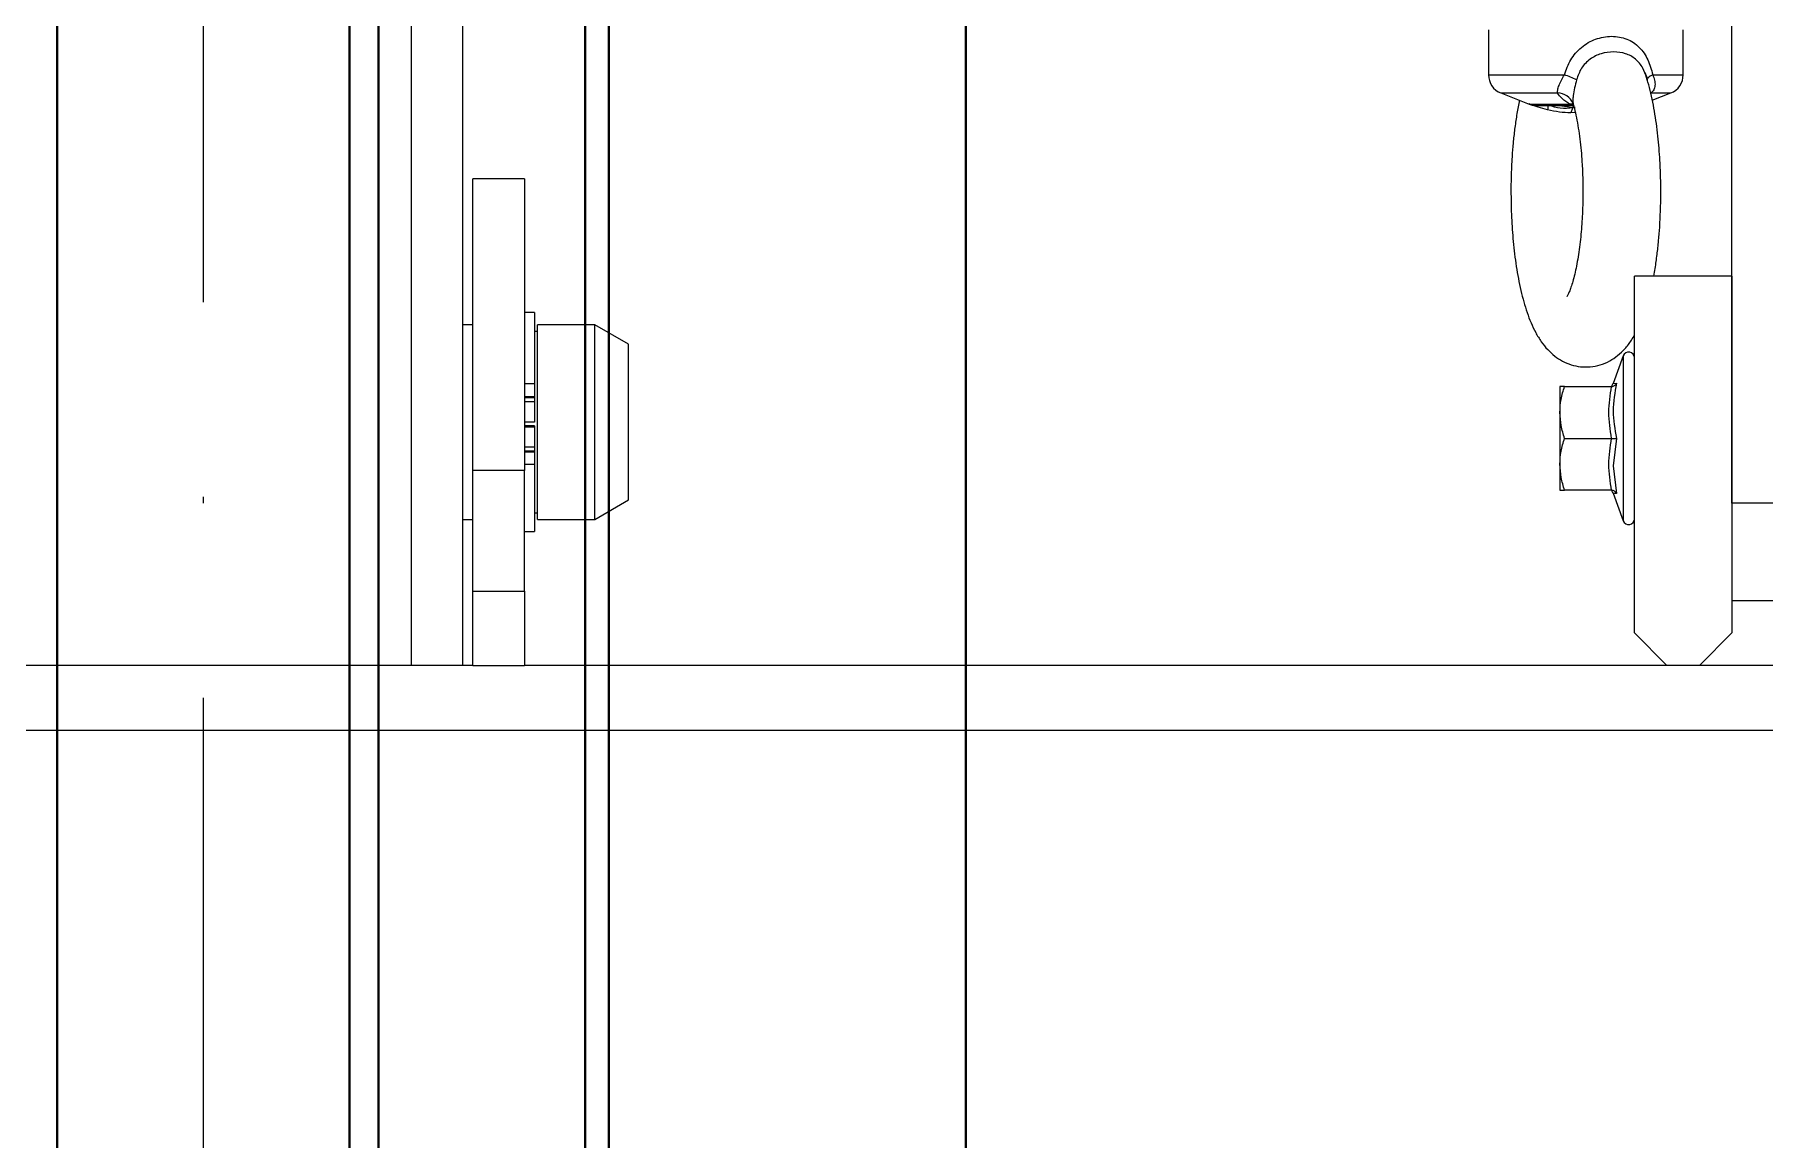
# Model space of a CAD drawing. Header units: centimetres. Extents: x 470464 to 524273, y 49611 to 59074.
# Drawn here: x 488040.35 to 488067, y 53008.26 to 53025.29 of the extents above; entities that cross this region are included whole.
import ezdxf

# ---------------------------------------------------------------- set-up
doc = ezdxf.new("R2010")
doc.units = ezdxf.units.CM
doc.header["$MEASUREMENT"] = 0
doc.linetypes.add('1244_Aselsan_MIUM_3000$0$ACAD_ISO10W100', pattern=[18, 12, -3, 0, -3])
doc.layers.add('S-COLS-CONC', color=4, linetype='Continuous', lineweight=40)
doc.layers.add('vinç', color=7, linetype='Continuous')

# ---------------------------------------------------------------- blocks, each defined once
blk = doc.blocks.new('ytrbnjytrbtrbrervrer')
at = {"color": 2, "linetype": 'Continuous', "lineweight": 25}
for p, q in [((429377.111, 71709.841), (429377.111, 71808.141)), ((429376.111, 71782.091), (429376.111, 71737.041)), ((429373.611, 71738.541), (429373.611, 71737.541)), ((429375.111, 71737.541), (429375.111, 71738.541)), ((429373.611, 71737.541), (429346.111, 71737.541)), ((429370.111, 71737.541), (429370.111, 71736.041)), ((429370.111, 71737.541), (429375.611, 71737.541)), ((429375.611, 71737.541), (429376.111, 71737.041)), ((429376.111, 71737.041), (429376.111, 71736.541)), ((429367.007, 71736.791), (429366.311, 71736.791)), ((429367.007, 71736.322), (429367.007, 71736.791)), ((429367.286, 71736.296), (429367.286, 71736.601)), ((429367.399, 71736.315), (429367.286, 71736.601)), ((429376.111, 71736.541), (429375.611, 71736.041)), ((429376.111, 71736.541), (429376.111, 71718.941)), ((429375.611, 71736.041), (429370.111, 71736.041)), ((429371.34, 71735.867), (429373.882, 71735.867)), ((429371.34, 71735.867), (429371.766, 71735.712)), ((429371.765, 71735.712), (429371.762, 71735.761)), ((429371.811, 71734.963), (429371.811, 71735.688)), ((429372.611, 71735.761), (429373.034, 71735.712)), ((429372.611, 71734.963), (429372.611, 71735.688)), ((429373.034, 71735.712), (429373.46, 71735.761)), ((429373.411, 71735.688), (429373.411, 71734.963)), ((429373.456, 71735.712), (429373.882, 71735.867)), ((429367.007, 71733.791), (429367.007, 71734.96)), ((429367.42, 71735.081), (429367.442, 71735.094)), ((429367.459, 71734.42), (429367.459, 71735.048)), ((429367.48, 71735.091), (429367.477, 71735.082)), ((429367.479, 71735.083), (429367.479, 71735.101)), ((429367.48, 71734.53), (429367.48, 71735.089)), ((429367.517, 71735.091), (429367.489, 71735.105)), ((429367.512, 71735.124), (429367.517, 71735.091)), ((429367.588, 71735.129), (429367.593, 71735.06)), ((429371.811, 71734.891), (429372.211, 71734.891)), ((429372.211, 71734.891), (429373.011, 71734.891)), ((429373.011, 71734.891), (429373.411, 71734.891)), ((429367.286, 71733.981), (429367.286, 71734.855)), ((429367.286, 71733.981), (429367.459, 71734.42)), ((429367.469, 71734.439), (429367.455, 71734.411)), ((429366.311, 71733.791), (429367.007, 71733.791)), ((429371.161, 71720.541), (429370.861, 71720.022)), ((429373.561, 71720.541), (429371.161, 71720.541)), ((429373.861, 71720.022), (429373.561, 71720.541)), ((429370.861, 71720.022), (429370.861, 71719.141)), ((429373.861, 71720.022), (429370.861, 71720.022)), ((429373.861, 71719.141), (429373.861, 71720.022)), ((429368.611, 71718.941), (429368.611, 71718.141)), ((429368.611, 71718.941), (429373.108, 71718.941)), ((429370.67, 71719.091), (429370.67, 71718.941)), ((429370.67, 71719.091), (429371.764, 71719.091)), ((429373.861, 71719.141), (429370.861, 71719.141)), ((429370.961, 71719.141), (429370.961, 71719.091)), ((429371.764, 71718.941), (429371.764, 71719.091)), ((429371.764, 71719.091), (429371.971, 71719.091)), ((429371.971, 71719.091), (429371.971, 71718.941)), ((429371.971, 71719.091), (429371.986, 71719.091)), ((429371.986, 71719.091), (429371.986, 71718.941)), ((429371.986, 71719.091), (429372.048, 71719.091)), ((429372.048, 71719.091), (429372.048, 71718.941)), ((429372.048, 71719.091), (429372.361, 71719.091)), ((429372.361, 71719.091), (429372.361, 71718.941)), ((429372.417, 71719.091), (429372.417, 71718.941)), ((429372.417, 71719.091), (429372.436, 71719.091)), ((429372.436, 71719.091), (429372.436, 71718.941)), ((429372.436, 71719.091), (429372.748, 71719.091)), ((429372.748, 71719.091), (429372.748, 71718.941)), ((429372.748, 71719.091), (429372.808, 71719.091)), ((429372.808, 71719.091), (429372.808, 71718.941)), ((429372.808, 71719.091), (429372.818, 71719.091)), ((429372.818, 71718.941), (429372.818, 71719.091)), ((429372.818, 71719.091), (429373.015, 71719.091)), ((429373.015, 71719.091), (429373.015, 71718.941)), ((429373.015, 71719.091), (429374.048, 71719.091)), ((429373.108, 71718.941), (429373.108, 71718.141)), ((429374.965, 71718.941), (429373.108, 71718.941)), ((429373.761, 71719.091), (429373.761, 71719.141)), ((429374.048, 71718.941), (429374.048, 71719.091)), ((429374.965, 71718.141), (429374.965, 71718.941)), ((429374.965, 71718.941), (429376.111, 71718.941)), ((429376.111, 71718.141), (429376.111, 71718.941)), ((429373.108, 71718.141), (429368.611, 71718.141)), ((429370.861, 71718.141), (429370.861, 71717.991)), ((429374.965, 71718.141), (429373.108, 71718.141)), ((429373.861, 71717.991), (429373.861, 71718.141)), ((429376.111, 71718.141), (429374.965, 71718.141)), ((429376.111, 71718.141), (429376.111, 71709.841)), ((429376.111, 71717.991), (429327.611, 71717.991)), ((429327.611, 71717.191), (429376.111, 71717.191))]:
    blk.add_line(p, q, dxfattribs=at)
at = {"color": 2, "linetype": 'Continuous', "lineweight": 25, "flags": 128}
blk.add_lwpolyline([(429367.007, 71736.322), (429367.018, 71736.3), (429367.028, 71736.282), (429367.039, 71736.266), (429367.049, 71736.254), (429367.058, 71736.245), (429367.067, 71736.239), (429367.075, 71736.236), (429367.083, 71736.238)], dxfattribs=at)
at = {"color": 2, "linetype": 'Continuous', "lineweight": 25}
for centre, radius, start, end in [((429367.007, 71736.491), 0.3, 21.5221, 90), ((429371.371, 71735.951), 0.09, 90, 250), ((429373.851, 71735.951), 0.09, 290, 90), ((429368.834, 71734.333), 1.932, 155.0292, 161.0583), ((429367.556, 71734.847), 0.27, 114.0367, 178.3312), ((429367.18, 71734.53), 0.3, 338.4779, 0), ((429367.007, 71734.091), 0.3, 270, 338.4779)]:
    blk.add_arc(centre, radius, start, end, dxfattribs=at)
for points, knots in [([(429366.411, 71735.687), (429366.42, 71735.768), (429366.437, 71735.929), (429366.573, 71736.122), (429366.767, 71736.257), (429366.927, 71736.3), (429367.007, 71736.322)], [0, 0, 0, 0, 0.249505, 0.499374, 0.749421, 1, 1, 1, 1]), ([(429367.05, 71736.225), (429367, 71736.209), (429366.888, 71736.172), (429366.757, 71736.061), (429366.668, 71735.905), (429366.657, 71735.782), (429366.651, 71735.719)], [0, 0, 0, 0, 0.214408, 0.476486, 0.733244, 1, 1, 1, 1]), ([(429366.969, 71736.2), (429366.986, 71736.207), (429367.019, 71736.221), (429367.056, 71736.231), (429367.075, 71736.237)], [0, 0, 0, 0, 0.490084, 1, 1, 1, 1]), ([(429367.007, 71736.322), (429367.035, 71736.332), (429367.092, 71736.354), (429367.172, 71736.36), (429367.242, 71736.343), (429367.271, 71736.312), (429367.286, 71736.296)], [0, 0, 0, 0, 0.251017, 0.500962, 0.750546, 1, 1, 1, 1]), ([(429368.811, 71736.446), (429368.717, 71736.445), (429368.585, 71736.444), (429368.392, 71736.436), (429368.23, 71736.426), (429368.042, 71736.411), (429367.851, 71736.39), (429367.659, 71736.364), (429367.47, 71736.332), (429367.289, 71736.293), (429367.148, 71736.258), (429367.072, 71736.234), (429367.05, 71736.227)], [0, 0, 0, 0, 0.1442092, 0.2023586, 0.2984436, 0.3972586, 0.5024279, 0.6112717, 0.7228646, 0.8366034, 0.9522815, 1, 1, 1, 1]), ([(429370.111, 71736.337), (429370.071, 71736.344), (429369.964, 71736.364), (429369.781, 71736.389), (429369.568, 71736.412), (429369.374, 71736.428), (429369.196, 71736.437), (429369.015, 71736.444), (429368.885, 71736.445), (429368.811, 71736.446)], [0, 0, 0, 0, 0.102825, 0.27624, 0.441424, 0.60091, 0.716315, 0.837312, 1, 1, 1, 1]), ([(429368.811, 71734.137), (429368.905, 71734.138), (429369.037, 71734.139), (429369.23, 71734.147), (429369.392, 71734.156), (429369.58, 71734.172), (429369.771, 71734.192), (429369.963, 71734.219), (429370.151, 71734.251), (429370.334, 71734.289), (429370.508, 71734.334), (429370.674, 71734.385), (429370.832, 71734.445), (429370.981, 71734.516), (429371.119, 71734.599), (429371.241, 71734.696), (429371.342, 71734.805), (429371.422, 71734.927), (429371.48, 71735.062), (429371.511, 71735.208), (429371.513, 71735.361), (429371.482, 71735.516), (429371.421, 71735.66), (429371.334, 71735.787), (429371.226, 71735.899), (429371.119, 71735.984), (429371.043, 71736.026), (429371.015, 71736.041)], [0, 0, 0, 0, 0.054476, 0.076443, 0.112738, 0.150067, 0.189795, 0.23091, 0.273066, 0.316031, 0.35973, 0.404226, 0.449725, 0.496471, 0.543871, 0.58784, 0.627203, 0.663743, 0.699132, 0.73443, 0.770354, 0.807622, 0.84705, 0.884553, 0.925543, 0.972697, 1, 1, 1, 1]), ([(429367.007, 71734.96), (429366.927, 71734.988), (429366.767, 71735.046), (429366.574, 71735.215), (429366.438, 71735.438), (429366.42, 71735.604), (429366.411, 71735.687)], [0, 0, 0, 0, 0.2503935, 0.5001524, 0.7496387, 1, 1, 1, 1]), ([(429366.651, 71735.719), (429366.657, 71735.654), (429366.668, 71735.527), (429366.758, 71735.35), (429366.898, 71735.211), (429367.021, 71735.169), (429367.083, 71735.148)], [0, 0, 0, 0, 0.257323, 0.500841, 0.75029, 1, 1, 1, 1]), ([(429371.762, 71735.761), (429371.904, 71735.737), (429372.189, 71735.688), (429372.47, 71735.737), (429372.611, 71735.761)], [0, 0, 0, 0, 0.499537, 1, 1, 1, 1]), ([(429371.811, 71735.688), (429371.81, 71735.696), (429371.809, 71735.712), (429371.797, 71735.734), (429371.781, 71735.751), (429371.768, 71735.758), (429371.762, 71735.761)], [0, 0, 0, 0, 0.230955, 0.499514, 0.749889, 1, 1, 1, 1]), ([(429371.811, 71735.688), (429371.81, 71735.696), (429371.809, 71735.712), (429371.797, 71735.734), (429371.781, 71735.751), (429371.768, 71735.758), (429371.762, 71735.761)], [0, 0, 0, 0, 0.230959, 0.49951, 0.750068, 1, 1, 1, 1]), ([(429371.765, 71735.712), (429371.781, 71735.7), (429371.802, 71735.685), (429371.802, 71735.695), (429371.803, 71735.697)], [0, 0, 0, 0, 0.798588, 1, 1, 1, 1]), ([(429372.611, 71735.688), (429372.478, 71735.667), (429372.211, 71735.625), (429371.944, 71735.667), (429371.811, 71735.688)], [0, 0, 0, 0, 0.499996, 1, 1, 1, 1]), ([(429372.611, 71735.688), (429372.611, 71735.696), (429372.611, 71735.712), (429372.611, 71735.734), (429372.611, 71735.751), (429372.611, 71735.758), (429372.611, 71735.761)], [0, 0, 0, 0, 0.230959, 0.499472, 0.749846, 1, 1, 1, 1]), ([(429373.411, 71735.688), (429373.278, 71735.667), (429373.011, 71735.625), (429372.744, 71735.667), (429372.611, 71735.688)], [0, 0, 0, 0, 0.500002, 1, 1, 1, 1]), ([(429373.46, 71735.761), (429373.454, 71735.758), (429373.441, 71735.751), (429373.425, 71735.734), (429373.413, 71735.712), (429373.412, 71735.696), (429373.411, 71735.688)], [0, 0, 0, 0, 0.250172, 0.500489, 0.769074, 1, 1, 1, 1]), ([(429373.419, 71735.697), (429373.42, 71735.695), (429373.42, 71735.685), (429373.441, 71735.7), (429373.457, 71735.712)], [0, 0, 0, 0, 0.195663, 1, 1, 1, 1]), ([(429373.46, 71735.761), (429373.459, 71735.729), (429373.457, 71735.696), (429373.457, 71735.712), (429373.457, 71735.712)], [0, 0, 0, 0, 0.9990642, 1, 1, 1, 1]), ([(429367.083, 71735.148), (429367.125, 71735.138), (429367.208, 71735.116), (429367.31, 71735.098), (429367.379, 71735.091), (429367.418, 71735.091), (429367.434, 71735.093), (429367.441, 71735.094)], [0, 0, 0, 0, 0.297461, 0.595667, 0.750425, 0.895973, 1, 1, 1, 1]), ([(429367.456, 71735.096), (429367.479, 71735.103), (429367.542, 71735.12), (429367.666, 71735.147), (429367.824, 71735.175), (429367.994, 71735.199), (429368.171, 71735.218), (429368.334, 71735.231), (429368.485, 71735.239), (429368.638, 71735.244), (429368.83, 71735.247), (429369.006, 71735.244), (429369.171, 71735.237), (429369.309, 71735.229), (429369.468, 71735.216), (429369.625, 71735.199), (429369.778, 71735.178), (429369.922, 71735.153), (429370.052, 71735.126), (429370.167, 71735.098), (429370.262, 71735.069), (429370.337, 71735.042), (429370.391, 71735.018), (429370.422, 71735.002), (429370.434, 71734.993), (429370.431, 71734.996), (429370.431, 71734.996)], [0, 0, 0, 0, 0.029467, 0.080028, 0.131411, 0.18277, 0.232547, 0.280253, 0.314865, 0.351941, 0.400109, 0.462766, 0.488036, 0.529625, 0.572151, 0.616969, 0.662699, 0.708662, 0.754253, 0.798957, 0.842316, 0.883922, 0.923456, 0.960756, 0.995933, 1, 1, 1, 1]), ([(429367.286, 71734.855), (429367.271, 71734.854), (429367.242, 71734.853), (429367.171, 71734.875), (429367.092, 71734.912), (429367.035, 71734.944), (429367.007, 71734.96)], [0, 0, 0, 0, 0.250698, 0.500413, 0.750207, 1, 1, 1, 1]), ([(429367.459, 71735.048), (429367.431, 71735.003), (429367.374, 71734.912), (429367.315, 71734.874), (429367.286, 71734.855)], [0, 0, 0, 0, 0.500387, 1, 1, 1, 1]), ([(429367.441, 71735.094), (429367.445, 71735.095), (429367.451, 71735.095), (429367.454, 71735.097), (429367.456, 71735.097)], [0, 0, 0, 0, 0.537637, 1, 1, 1, 1]), ([(429367.459, 71735.097), (429367.459, 71735.09), (429367.458, 71735.075), (429367.459, 71735.057), (429367.459, 71735.048)], [0, 0, 0, 0, 0.480533, 1, 1, 1, 1]), ([(429367.477, 71735.082), (429367.477, 71735.08), (429367.476, 71735.076), (429367.468, 71735.065), (429367.462, 71735.054), (429367.459, 71735.048)], [0, 0, 0, 0, 0.295801, 0.669976, 1, 1, 1, 1]), ([(429367.517, 71735.091), (429367.522, 71735.026), (429367.533, 71734.901), (429367.496, 71734.781), (429367.479, 71734.724)], [0, 0, 0, 0, 0.522231, 1, 1, 1, 1]), ([(429367.517, 71735.091), (429367.507, 71735.034), (429367.486, 71734.916), (429367.482, 71734.806), (429367.48, 71734.75)], [0, 0, 0, 0, 0.487363, 1, 1, 1, 1]), ([(429367.517, 71735.091), (429367.531, 71735.084), (429367.553, 71735.073), (429367.582, 71735.064), (429367.593, 71735.06)], [0, 0, 0, 0, 0.627906, 1, 1, 1, 1]), ([(429367.593, 71735.06), (429367.591, 71735.001), (429367.586, 71734.878), (429367.558, 71734.761), (429367.544, 71734.701)], [0, 0, 0, 0, 0.484893, 1, 1, 1, 1]), ([(429372.211, 71734.891), (429372.144, 71734.895), (429372.008, 71734.902), (429371.877, 71734.942), (429371.811, 71734.963)], [0, 0, 0, 0, 0.494517, 1, 1, 1, 1]), ([(429371.811, 71734.963), (429371.811, 71734.943), (429371.811, 71734.902), (429371.811, 71734.895), (429371.811, 71734.891)], [0, 0, 0, 0, 0.495464, 1, 1, 1, 1]), ([(429372.611, 71734.963), (429372.546, 71734.943), (429372.415, 71734.902), (429372.279, 71734.895), (429372.211, 71734.891)], [0, 0, 0, 0, 0.4954614, 1, 1, 1, 1]), ([(429373.011, 71734.891), (429372.944, 71734.895), (429372.808, 71734.902), (429372.677, 71734.942), (429372.611, 71734.963)], [0, 0, 0, 0, 0.494503, 1, 1, 1, 1]), ([(429373.411, 71734.963), (429373.346, 71734.943), (429373.215, 71734.902), (429373.079, 71734.895), (429373.011, 71734.891)], [0, 0, 0, 0, 0.495453, 1, 1, 1, 1]), ([(429373.411, 71734.891), (429373.411, 71734.895), (429373.411, 71734.902), (429373.411, 71734.942), (429373.411, 71734.963)], [0, 0, 0, 0, 0.494511, 1, 1, 1, 1]), ([(429367.544, 71734.701), (429367.53, 71734.65), (429367.503, 71734.549), (429367.481, 71734.476), (429367.469, 71734.439)], [0, 0, 0, 0, 0.4988234, 1, 1, 1, 1]), ([(429367.473, 71734.702), (429367.482, 71734.703), (429367.498, 71734.706), (429367.529, 71734.702), (429367.544, 71734.701)], [0, 0, 0, 0, 0.50711, 1, 1, 1, 1]), ([(429367.399, 71734.267), (429367.407, 71734.265), (429367.48, 71734.249), (429367.629, 71734.224), (429367.84, 71734.193), (429368.054, 71734.17), (429368.248, 71734.155), (429368.426, 71734.145), (429368.607, 71734.138), (429368.737, 71734.137), (429368.811, 71734.137)], [0, 0, 0, 0, 0.020395, 0.182338, 0.340385, 0.490926, 0.636278, 0.741459, 0.85173, 1, 1, 1, 1])]:
    blk.add_open_spline(points, degree=3, knots=knots, dxfattribs=at)
blk = doc.blocks.new('tfdyktstrkydsrtdykulkdtkyg')
at = {"color": 2, "linetype": '1244_Aselsan_MIUM_3000$0$ACAD_ISO10W100'}
blk.add_line((413349.485, 75894.588), (414524.685, 75894.588), dxfattribs=at)
at = {"layer": 'S-COLS-CONC', "color": 2}
for p, q in [((414524.685, 75896.838), (413349.485, 75896.838)), ((414524.685, 75892.338), (413349.485, 75892.338)), ((414524.685, 75891.888), (413349.485, 75891.888)), ((414524.685, 75888.704), (413349.485, 75888.704)), ((414524.685, 75888.338), (413349.485, 75888.338))]:
    blk.add_line(p, q, dxfattribs=at)
blk = doc.blocks.new('dsrtertytresutrjdfurtdh')
at = {"layer": 'S-COLS-CONC', "color": 2}
blk.add_lwpolyline([(413334.385, 75806.838), (414539.785, 75806.838), (414539.785, 75771.838), (413334.385, 75771.838)], close=True, dxfattribs=at)
at = {"layer": 'vinç', "color": 2}
blk.add_blockref('tfdyktstrkydsrtdykulkdtkyg', (0, -111), dxfattribs=at)
blk = doc.blocks.new('ppppppppprwwwwwww')
at = {"layer": 'vinç', "color": 2, "xscale": -1, "rotation": 180}
blk.add_blockref('dsrtertytresutrjdfurtdh', (0, 151477.176), dxfattribs=at)
blk = doc.blocks.new('teyrujehkutk5rjykturjset')
at = {"layer": 'vinç', "color": 2}
for name, p in [('ytrbnjytrbtrbrervrer', (-15647.027, 3979.597)), ('ppppppppprwwwwwww', (0, 0))]:
    blk.add_blockref(name, p, dxfattribs=at)
blk = doc.blocks.new('rtrtjhrkıtyurjtyrkurjt')
at = {"layer": 'vinç', "color": 2}
blk.add_blockref('teyrujehkutk5rjykturjset', (3449.374, -3989.374), dxfattribs=at)

msp = doc.modelspace()

# ---------------------------------------------------------------- block references
at = {"layer": 'vinç', "color": 2, "rotation": 270}
msp.add_blockref('rtrtjhrkıtyurjtyrkurjt', (416338.736, 470194.022), dxfattribs=at)

doc.saveas('drawing.dxf')
